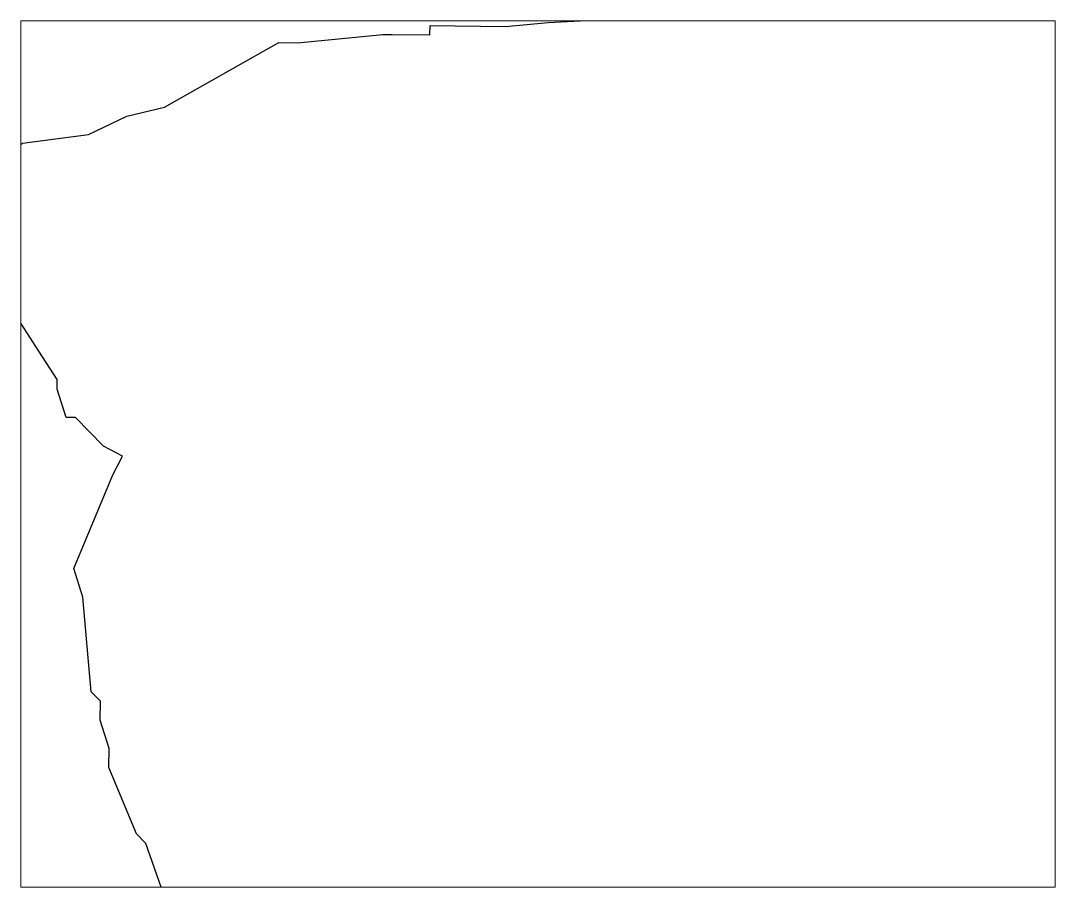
# Paper-space layout 'Layout1' of a CAD drawing. Header units: metres. Extents: x 0.96 to 8.64, y 0.8 to 7.24.
# The model-space entities are those that its viewports show. They can reach past a viewport. Long polylines and large blocks are cut down to what shows.
import ezdxf

# ---------------------------------------------------------------- set-up
doc = ezdxf.new("R2010")
doc.units = ezdxf.units.M
doc.header["$LTSCALE"] = 0.3

msp = doc.modelspace()

# ---------------------------------------------------------------- linework, layer by layer
for points in [[(1365.5, 520.3), (1322.7, 642.9), (1311.7, 654.2), (1279.4, 732.3), (1279.7, 754.5), (1269, 787.9), (1269.3, 810.1), (1258.4, 821.3), (1248.6, 932.4), (1238, 965.9), (1283.8, 1076.2), (1295.1, 1098.3), (1273.1, 1109.7), (1240.2, 1143.4), (1229.1, 1143.5), (1218.4, 1177), (1218.6, 1188.1), (1196.8, 1221.6), (1175.1, 1255.2), (1175.3, 1277.4), (1119.9, 1278.1)], [(1166.5, 1455.1), (1177.7, 1466), (1255.5, 1476.1), (1300.2, 1497.8), (1344.7, 1508.3), (1478.9, 1584.3), (1501, 1584), (1601.1, 1593.9), (1612.1, 1593.7), (1656.5, 1593.2), (1656.7, 1604.2), (1745.4, 1603.1), (1795.4, 1608), (1878.7, 1612.5), (1890, 1623.5)]]:
    msp.add_lwpolyline(points)

psp = doc.layouts.get("Layout1")

# ---------------------------------------------------------------- viewports
at = {"layer": '0', "ltscale": 30}
psp.add_viewport(center=(4.7995, 4.0219), size=(7.6791, 6.435039), view_center_point=(1783.4689, 1100.6791), view_height=1018.689451, dxfattribs=at)

doc.saveas('drawing.dxf')
